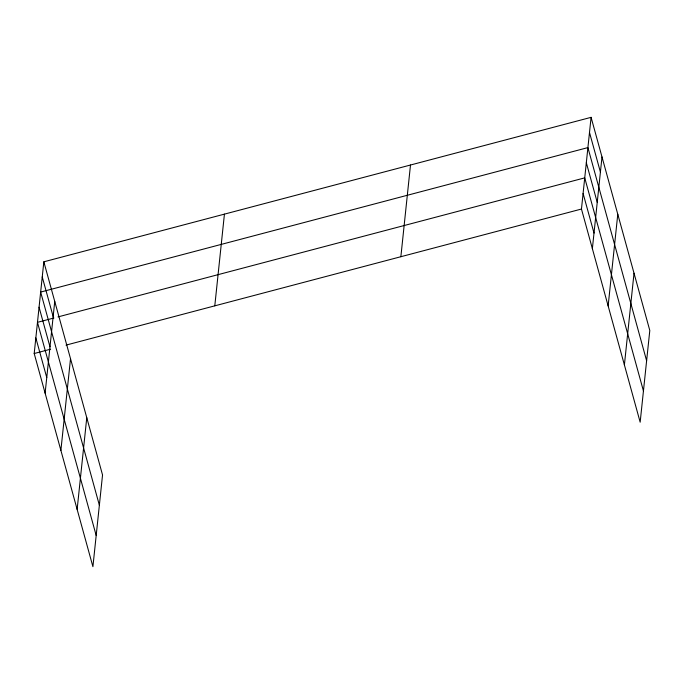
<?xml version="1.0" encoding="UTF-8"?>
<svg xmlns="http://www.w3.org/2000/svg" width="684" height="684" viewBox="0 0 684 684"><rect width="100%" height="100%" fill="white"/><g stroke="black" fill="none" stroke-linecap="round" stroke-linejoin="round"><path stroke-width="1.03" d="M43.836 261.81L102.54 474.961L92.913 566.66L34.2 353.517L43.836 261.81L591.087 117.34L649.8 330.483L640.164 422.19L581.46 209.039L591.087 117.34M45.118 393.146L54.746 301.439M60.885 450.405L70.52 358.698M77.138 509.4L86.774 417.693M214.793 305.842L224.429 214.135M400.867 256.714L410.494 165.015M592.37 248.668L602.005 156.961M608.144 305.928L617.78 214.229M624.398 364.931L634.025 273.224M53.891 318L37.475 322.335L96.188 535.486M57.995 316.914L584.734 177.866L643.447 391.009M34.2 353.517L50.616 349.182M66.006 345.121L581.46 209.039M589.497 132.465L600.415 172.094M646.619 360.75L587.907 147.599L40.655 292.077L99.368 505.219M586.325 162.732L597.235 202.361M583.093 193.452L594.011 233.082M42.246 276.943L53.155 316.572M39.065 307.202L49.983 346.831M35.842 337.922L46.751 377.551"/></g></svg>
